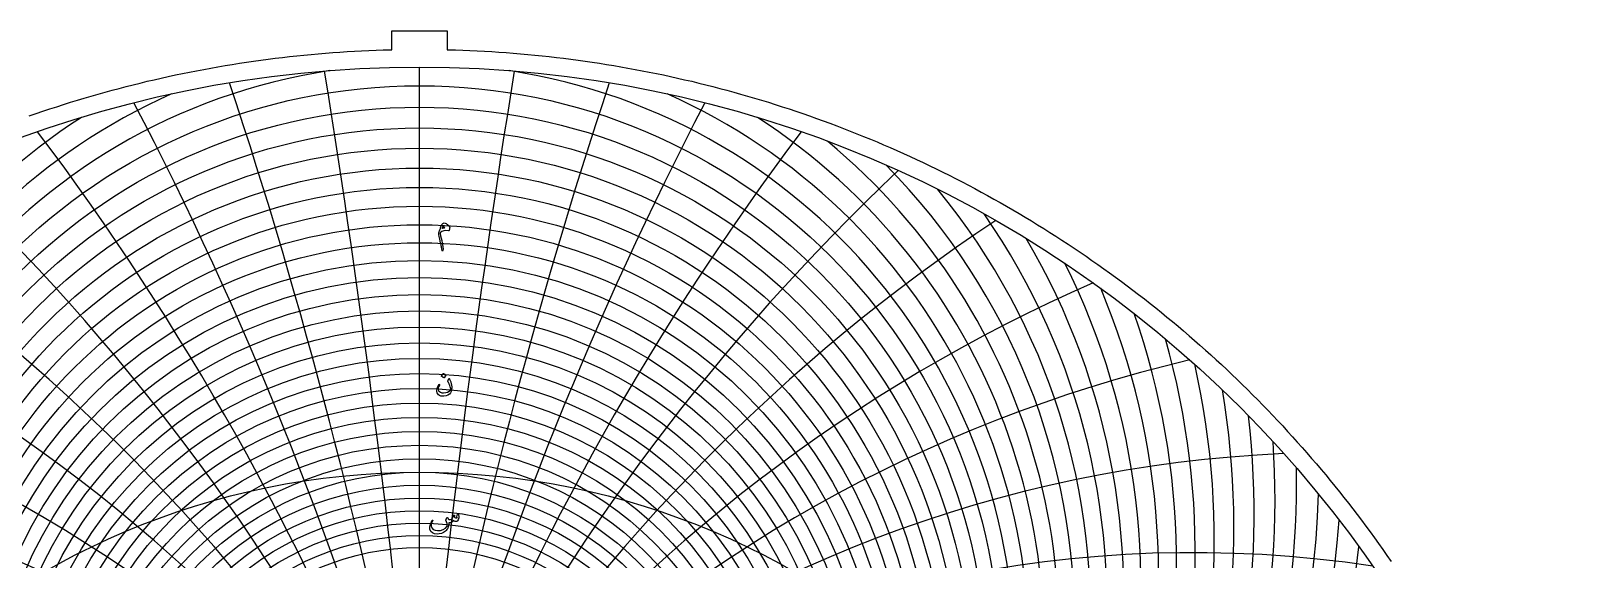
# Model space of a CAD drawing. Header units: millimetres. Extents: x -256 to 256, y -256 to 260.
# Drawn here: x -84.4 to 252.2, y 145.4 to 260.1 of the extents above; entities that cross this region are included whole.
import ezdxf

# ---------------------------------------------------------------- set-up
doc = ezdxf.new("R2010")
doc.units = ezdxf.units.MM
for name, color, linetype in [('CUT_OUTER', 1, 'Continuous'), ('ENGRAVE', 7, 'Continuous'), ('ENGRAVE_FINE', 8, 'Continuous'), ('TEXT', 5, 'Continuous')]:
    doc.layers.add(name, color=color, linetype=linetype)

msp = doc.modelspace()

# ---------------------------------------------------------------- linework, layer by layer
at = {"layer": 'CUT_OUTER'}
msp.add_lwpolyline([(-84.78, 241.61), (-83.3, 242.12), (-81.81, 242.63), (-80.32, 243.13), (-78.82, 243.61), (-77.33, 244.09), (-75.83, 244.56), (-74.33, 245.02), (-72.82, 245.48), (-71.31, 245.92), (-69.8, 246.35), (-68.29, 246.77), (-66.78, 247.19), (-65.26, 247.59), (-63.74, 247.99), (-62.22, 248.38), (-60.69, 248.75), (-59.16, 249.12), (-57.63, 249.48), (-56.1, 249.83), (-54.57, 250.17), (-53.03, 250.5), (-51.49, 250.82), (-49.95, 251.13), (-48.41, 251.43), (-46.87, 251.72), (-45.32, 252.01), (-43.77, 252.28), (-42.23, 252.54), (-40.68, 252.8), (-39.12, 253.04), (-37.57, 253.28), (-36.02, 253.5), (-34.46, 253.72), (-32.9, 253.93), (-31.34, 254.12), (-29.78, 254.31), (-28.22, 254.49), (-26.66, 254.66), (-25.1, 254.82), (-23.53, 254.97), (-21.97, 255.11), (-20.4, 255.24), (-18.84, 255.36), (-17.27, 255.47), (-15.7, 255.57), (-14.13, 255.66), (-12.56, 255.74), (-10.99, 255.81), (-9.42, 255.88), (-7.85, 255.93), (-6.28, 255.97), (-6, 255.98), (-6, 260.05), (6, 260.05), (6, 255.98), (6.28, 255.97), (7.85, 255.93), (9.42, 255.88), (10.99, 255.81), (12.56, 255.74), (14.13, 255.66), (15.7, 255.57), (17.27, 255.47), (18.84, 255.36), (20.4, 255.24), (21.97, 255.11), (23.53, 254.97), (25.1, 254.82), (26.66, 254.66), (28.22, 254.49), (29.78, 254.31), (31.34, 254.12), (32.9, 253.93), (34.46, 253.72), (36.02, 253.5), (37.57, 253.28), (39.12, 253.04), (40.68, 252.8), (42.23, 252.54), (43.77, 252.28), (45.32, 252.01), (46.87, 251.72), (48.41, 251.43), (49.95, 251.13), (51.49, 250.82), (53.03, 250.5), (54.57, 250.17), (56.1, 249.83), (57.63, 249.48), (59.16, 249.12), (60.69, 248.75), (62.22, 248.38), (63.74, 247.99), (65.26, 247.59), (66.78, 247.19), (68.29, 246.77), (69.8, 246.35), (71.31, 245.92), (72.82, 245.48), (74.33, 245.02), (75.83, 244.56), (77.33, 244.09), (78.82, 243.61), (80.32, 243.13), (81.81, 242.63), (83.3, 242.12), (84.78, 241.61), (86.26, 241.08), (87.74, 240.55), (89.21, 240.01), (90.68, 239.45), (92.15, 238.89), (93.62, 238.32), (95.08, 237.74), (96.53, 237.16), (97.99, 236.56), (99.44, 235.95), (100.88, 235.34), (102.32, 234.72), (103.76, 234.08), (105.2, 233.44), (106.63, 232.79), (108.05, 232.13), (109.48, 231.47), (110.89, 230.79), (112.31, 230.11), (113.72, 229.41), (115.12, 228.71), (116.52, 228), (117.92, 227.28), (119.31, 226.55), (120.7, 225.82), (122.08, 225.07), (123.46, 224.32), (124.84, 223.56), (126.21, 222.79), (127.57, 222.01), (128.93, 221.22), (130.29, 220.43), (131.64, 219.62), (132.98, 218.81), (134.32, 217.99), (135.66, 217.16), (136.99, 216.32), (138.31, 215.48), (139.63, 214.63), (140.94, 213.77), (142.25, 212.9), (143.56, 212.02), (144.86, 211.14), (146.15, 210.24), (147.44, 209.34), (148.72, 208.43), (149.99, 207.52), (151.26, 206.59), (152.53, 205.66), (153.79, 204.72), (155.04, 203.77), (156.29, 202.82), (157.53, 201.86), (158.77, 200.89), (160, 199.91), (161.22, 198.92), (162.44, 197.93), (163.65, 196.93), (164.85, 195.92), (166.05, 194.91), (167.24, 193.88), (168.43, 192.85), (169.61, 191.82), (170.79, 190.77), (171.95, 189.72), (173.11, 188.66), (174.27, 187.6), (175.42, 186.52), (176.56, 185.44), (177.69, 184.36), (178.82, 183.26), (179.94, 182.16), (181.05, 181.05), (182.16, 179.94), (183.26, 178.82), (184.36, 177.69), (185.44, 176.56), (186.52, 175.42), (187.6, 174.27), (188.66, 173.11), (189.72, 171.95), (190.77, 170.79), (191.82, 169.61), (192.85, 168.43), (193.88, 167.24), (194.91, 166.05), (195.92, 164.85), (196.93, 163.65), (197.93, 162.44), (198.92, 161.22), (199.91, 160), (200.89, 158.77), (201.86, 157.53), (202.82, 156.29), (203.77, 155.04), (204.72, 153.79), (205.66, 152.53), (206.59, 151.26), (207.52, 149.99), (208.43, 148.72), (209.34, 147.44), (210.24, 146.15), (211.14, 144.86)], dxfattribs=at)
at = {"layer": 'ENGRAVE'}
msp.add_lwpolyline([(0, -252.2), (0, 252.2)], dxfattribs=at)
for centre, radius in [((0, 0), 252.2), ((0, 117.29), 117.29), ((0, 110.61), 103.44), ((0, 105.06), 90.69), ((0, 100.44), 78.81), ((0, 0), 164.25), ((0, 96.61), 67.64), ((0, 93.46), 57.05)]:
    msp.add_circle(centre, radius, dxfattribs=at)
for centre, radius, start, end in [((0, 125.33), 132.5, 113.9824, 66.0176), ((0, 135.06), 149.43, 145.2034, 34.7966), ((0, 146.95), 168.57, 164.0746, 15.9254), ((0, 161.64), 190.6, 178.9302, 1.0698)]:
    msp.add_arc(centre, radius, start, end, dxfattribs=at)
at = {"layer": 'ENGRAVE_FINE'}
for centre, radius in [((0, 121.93), 126.23), ((0, 120.32), 123.19), ((0, 118.78), 120.21), ((0, 115.85), 114.42), ((0, 114.47), 111.6), ((0, 113.14), 108.84), ((0, 111.85), 106.12), ((0, 109.42), 100.81), ((0, 108.27), 98.22), ((0, 107.16), 95.67), ((0, 106.09), 93.16), ((0, 104.06), 88.25), ((0, 103.11), 85.84), ((0, 102.18), 83.47), ((0, 101.29), 81.13), ((0, 99.61), 76.53), ((0, 98.82), 74.27), ((0, 98.05), 72.04), ((0, 97.31), 69.83), ((0, 95.93), 65.48), ((0, 95.27), 63.34), ((0, 94.64), 61.23), ((0, 94.04), 59.13), ((0, 92.91), 54.99)]:
    msp.add_circle(centre, radius, dxfattribs=at)
for centre, radius, start, end in [((0, 123.59), 129.33, 98.6709, 81.3291), ((-2291.87, -115.01), 2300.62, 1.5774, 9.16316), ((-2291.87, -115.01), 2300.62, 1.5774, 9.16316), ((2291.87, -115.01), 2300.62, 170.83684, 178.4226), ((2291.87, -115.01), 2300.62, 170.83684, 178.4226), ((-1137.16, -115.01), 1154.71, 3.16021, 18.36487), ((-1137.16, -115.01), 1154.71, 3.16021, 18.36487), ((1137.16, -115.01), 1154.71, 161.63513, 176.83979), ((1137.16, -115.01), 1154.71, 161.63513, 176.83979), ((-748.32, -115.01), 774.72, 4.75395, 27.64455), ((-748.32, -115.01), 774.72, 4.75395, 27.64455), ((748.32, -115.01), 774.72, 152.35545, 175.24605), ((748.32, -115.01), 774.72, 152.35545, 175.24605), ((0, 127.12), 135.73, 122.7577, 57.2423), ((0, 128.99), 139.04, 129.6118, 50.3882), ((-550.9, -115.01), 586.26, 6.36424, 37.04325), ((-550.9, -115.01), 586.26, 6.36424, 37.04325), ((550.9, -115.01), 586.26, 142.95675, 173.63576), ((550.9, -115.01), 586.26, 142.95675, 173.63576), ((0, 130.94), 142.42, 135.4246, 44.5754), ((-430, -115.01), 474.45, 7.9969, 46.6044), ((-430, -115.01), 474.45, 7.9969, 46.6044), ((430, -115.01), 474.45, 133.3956, 172.0031), ((430, -115.01), 474.45, 133.3956, 172.0031), ((0, 132.96), 145.88, 140.558, 39.442), ((-347.3, -115.01), 401.03, 9.6582, 56.3745), ((-347.3, -115.01), 401.03, 9.6582, 56.3745), ((347.3, -115.01), 401.03, 123.6255, 170.3418), ((347.3, -115.01), 401.03, 123.6255, 170.3418), ((0, 137.25), 153.06, 149.4763, 30.5237), ((0, 139.53), 156.79, 153.4529, 26.5471), ((-286.36, -115.01), 349.58, 11.3546, 66.4028), ((-286.36, -115.01), 349.58, 11.3546, 66.4028), ((286.36, -115.01), 349.58, 113.5972, 168.6454), ((286.36, -115.01), 349.58, 113.5972, 168.6454), ((0, 141.9), 160.61, 157.1869, 22.8131), ((0, 144.37), 164.54, 160.7175, 19.2825), ((-238.96, -115.01), 311.94, 13.0932, 76.741), ((-238.96, -115.01), 311.94, 13.0932, 76.741), ((238.96, -115.01), 311.94, 103.259, 166.9068), ((238.96, -115.01), 311.94, 103.259, 166.9068), ((0, 149.64), 172.72, 167.2813, 12.7187), ((0, 152.44), 176.99, 170.3564, 9.6436), ((0, 155.37), 181.39, 173.3149, 6.6851), ((0, 158.44), 185.92, 176.1693, 3.8307), ((-200.51, -115.01), 283.57, 14.8815, 87.4409), ((-200.51, -115.01), 283.57, 14.8815, 87.4409), ((200.51, -115.01), 283.57, 92.5591, 165.1185), ((200.51, -115.01), 283.57, 92.5591, 165.1185), ((0, 164.99), 195.43, 181.6065, 358.3935), ((0, 168.49), 200.42, 184.2056, 355.7944), ((-168.25, -115.01), 261.75, 16.7281, 98.5498), ((-168.25, -115.01), 261.75, 16.7281, 98.5498), ((0, 172.17), 205.58, 186.7342, 353.2658), ((168.25, -115.01), 261.75, 81.4502, 163.2719), ((168.25, -115.01), 261.75, 81.4502, 163.2719)]:
    msp.add_arc(centre, radius, start, end, dxfattribs=at)
at = {"layer": 'TEXT'}
for points in [[(4.51, 216.92), (4.53, 217.04), (4.56, 217.15), (4.58, 217.27), (4.61, 217.38), (4.65, 217.49), (4.68, 217.6), (4.73, 217.71), (4.78, 217.82), (4.88, 218.01), (4.99, 218.16), (5.11, 218.27), (5.23, 218.34), (5.41, 218.37), (5.6, 218.33), (5.82, 218.22), (6.05, 218.05), (6.12, 218), (6.18, 217.94), (6.24, 217.88), (6.3, 217.82), (6.36, 217.76), (6.41, 217.69), (6.47, 217.63), (6.53, 217.56), (6.55, 217.52), (6.57, 217.48), (6.58, 217.44), (6.58, 217.41), (6.56, 217.26), (6.54, 217.13), (6.51, 217.01), (6.5, 216.91), (6.48, 216.83), (6.47, 216.76), (6.45, 216.71), (6.45, 216.69), (6.42, 216.65), (6.4, 216.63), (6.36, 216.62), (6.32, 216.63), (5.76, 216.71), (5.27, 216.66), (4.86, 216.49), (4.51, 216.19), (4.49, 216.16), (4.48, 216.12), (4.47, 216.09), (4.48, 216.05), (4.61, 215.56), (4.73, 215.05), (4.85, 214.52), (4.96, 213.97), (5.08, 213.23), (5.14, 212.7), (5.11, 212.38), (5.02, 212.26), (4.98, 212.27), (4.94, 212.3), (4.92, 212.36), (4.91, 212.45), (4.89, 212.63), (4.86, 212.81), (4.83, 213), (4.8, 213.2), (4.76, 213.41), (4.71, 213.62), (4.66, 213.84), (4.6, 214.07), (4.42, 214.82), (4.29, 215.42), (4.23, 215.87), (4.23, 216.15), (4.25, 216.28), (4.28, 216.41), (4.31, 216.52), (4.34, 216.62), (4.38, 216.71), (4.42, 216.79), (4.47, 216.86), (4.51, 216.92)], [(4.89, 217.19), (4.96, 217.22), (5.03, 217.24), (5.1, 217.27), (5.18, 217.29), (5.26, 217.31), (5.35, 217.32), (5.43, 217.34), (5.52, 217.35), (5.4, 217.44), (5.29, 217.51), (5.2, 217.53), (5.12, 217.53), (5.04, 217.49), (4.97, 217.42), (4.92, 217.32), (4.89, 217.19)], [(5.16, 185.63), (5.17, 185.63), (5.18, 185.64), (5.2, 185.64), (5.22, 185.64), (5.36, 185.58), (5.49, 185.51), (5.62, 185.43), (5.73, 185.33), (5.75, 185.32), (5.75, 185.31), (5.75, 185.29), (5.74, 185.28), (5.4, 184.73), (5.39, 184.71), (5.37, 184.71), (5.35, 184.72), (5.33, 184.73), (5.31, 184.75), (5.27, 184.77), (5.23, 184.8), (5.17, 184.83), (5.11, 184.88), (5.02, 184.93), (4.93, 184.99), (4.82, 185.05), (4.8, 185.06), (4.8, 185.07), (4.8, 185.08), (4.8, 185.1)], [(6.5, 184.54), (6.56, 184.41), (6.62, 184.29), (6.68, 184.15), (6.74, 184.01), (6.79, 183.87), (6.84, 183.72), (6.88, 183.56), (6.92, 183.39), (6.96, 183.22), (6.99, 183.06), (7.01, 182.9), (7.02, 182.73), (7.02, 182.57), (7.02, 182.41), (7, 182.25), (6.98, 182.09), (6.95, 181.92), (6.9, 181.77), (6.84, 181.63), (6.76, 181.5), (6.51, 181.2), (6.19, 180.97), (5.78, 180.82), (5.29, 180.73), (4.94, 180.72), (4.63, 180.77), (4.37, 180.87), (4.14, 181.03), (3.98, 181.23), (3.86, 181.47), (3.8, 181.74), (3.79, 182.05), (3.83, 182.37), (3.92, 182.68), (4.05, 182.98), (4.23, 183.27), (4.26, 183.3), (4.29, 183.32), (4.31, 183.32), (4.34, 183.31), (4.36, 183.29), (4.37, 183.26), (4.36, 183.21), (4.33, 183.16), (4.15, 182.81), (4.06, 182.48), (4.07, 182.19), (4.16, 181.94), (4.33, 181.73), (4.57, 181.59), (4.88, 181.5), (5.25, 181.47), (5.71, 181.52), (6.12, 181.64), (6.48, 181.83), (6.79, 182.11), (6.79, 182.11), (6.8, 182.13), (6.8, 182.15), (6.8, 182.17), (6.79, 182.35), (6.75, 182.56), (6.69, 182.81), (6.59, 183.08), (6.54, 183.21), (6.49, 183.34), (6.44, 183.46), (6.39, 183.57), (6.34, 183.67), (6.29, 183.75), (6.25, 183.83), (6.21, 183.9), (6.18, 183.93), (6.17, 183.96), (6.17, 183.99), (6.18, 184.02), (6.39, 184.56), (6.41, 184.59), (6.44, 184.6), (6.47, 184.58), (6.5, 184.54)], [(8.28, 155.09), (8.29, 155.12), (8.31, 155.15), (8.33, 155.16), (8.35, 155.16), (8.38, 155.16), (8.41, 155.15), (8.43, 155.13), (8.45, 155.11), (8.49, 155.02), (8.52, 154.9), (8.54, 154.77), (8.54, 154.61), (8.53, 154.36), (8.48, 154.12), (8.4, 153.89), (8.29, 153.67), (8.25, 153.62), (8.21, 153.58), (8.16, 153.55), (8.11, 153.53), (7.94, 153.52), (7.75, 153.55), (7.54, 153.63), (7.32, 153.74), (7.14, 153.49), (6.92, 153.32), (6.67, 153.24), (6.39, 153.24), (6.38, 153.09), (6.36, 152.94), (6.35, 152.8), (6.33, 152.66), (6.3, 152.53), (6.27, 152.41), (6.24, 152.29), (6.2, 152.17), (6.11, 151.95), (5.99, 151.76), (5.84, 151.58), (5.66, 151.41), (5.24, 151.13), (4.79, 150.93), (4.32, 150.82), (3.83, 150.79), (3.27, 150.86), (2.83, 151.06), (2.5, 151.38), (2.29, 151.83), (2.27, 151.99), (2.26, 152.17), (2.28, 152.39), (2.32, 152.64), (2.39, 152.91), (2.49, 153.19), (2.61, 153.48), (2.77, 153.79), (2.78, 153.81), (2.79, 153.82), (2.81, 153.83), (2.83, 153.83), (2.85, 153.83), (2.87, 153.82), (2.88, 153.81), (2.9, 153.8), (2.9, 153.78), (2.91, 153.76), (2.9, 153.74), (2.9, 153.72), (2.7, 153.32), (2.58, 152.99), (2.52, 152.73), (2.53, 152.54), (2.72, 152.12), (3, 151.82), (3.4, 151.63), (3.9, 151.56), (4.6, 151.6), (5.19, 151.78), (5.67, 152.09), (6.05, 152.53), (6.04, 152.82), (6, 153.13), (5.9, 153.45), (5.76, 153.79), (5.75, 153.83), (5.74, 153.86), (5.73, 153.89), (5.74, 153.91), (5.78, 153.99), (5.82, 154.07), (5.85, 154.14), (5.89, 154.2), (5.92, 154.26), (5.95, 154.32), (5.98, 154.36), (6, 154.4), (6.02, 154.42), (6.03, 154.43), (6.05, 154.42), (6.07, 154.41), (6.08, 154.4), (6.09, 154.38), (6.11, 154.36), (6.13, 154.34), (6.15, 154.31), (6.17, 154.27), (6.2, 154.23), (6.23, 154.18), (6.28, 154.09), (6.33, 154.02), (6.37, 153.98), (6.4, 153.96), (6.59, 153.94), (6.78, 153.98), (6.97, 154.06), (7.16, 154.19), (7.22, 154.27), (7.29, 154.41), (7.36, 154.6), (7.42, 154.85), (7.43, 154.88), (7.44, 154.9), (7.46, 154.91), (7.48, 154.93), (7.5, 154.93), (7.52, 154.94), (7.54, 154.93), (7.56, 154.93), (7.59, 154.88), (7.6, 154.79), (7.59, 154.67), (7.57, 154.5), (7.72, 154.41), (7.87, 154.36), (8.04, 154.33), (8.22, 154.33), (8.21, 154.38), (8.21, 154.43), (8.2, 154.46), (8.18, 154.48), (8.16, 154.5), (8.15, 154.53), (8.15, 154.55), (8.15, 154.57)]]:
    msp.add_lwpolyline(points, close=True, dxfattribs=at)

doc.saveas('drawing.dxf')
